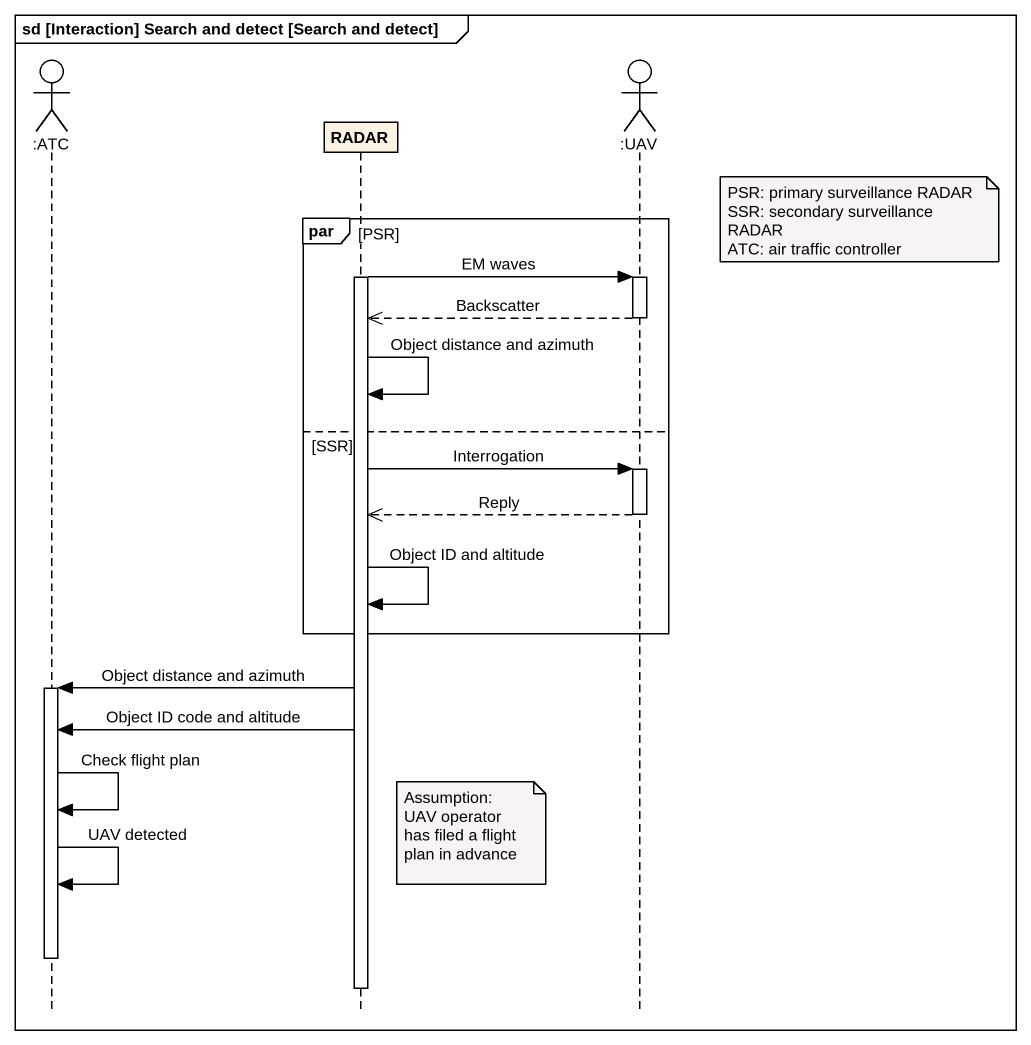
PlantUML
@startuml
mainframe sd [Interaction] Search and detect [Search and detect]
hide footbox
actor ":ATC" as ATC
participant RADAR
actor ":UAV" as UAV

par PSR
  note right of UAV
    PSR: primary surveillance RADAR
    SSR: secondary surveillance RADAR
    ATC: air traffic controller
  end note
  activate RADAR
  RADAR -> UAV : EM waves
  activate UAV
  UAV -->> RADAR : Backscatter
  deactivate UAV
  RADAR -> RADAR : Object distance and azimuth
else SSR
  RADAR -> UAV : Interrogation
  activate UAV
  UAV -->> RADAR : Reply
  deactivate UAV
  RADAR -> RADAR : Object ID and altitude
end
RADAR -> ATC : Object distance and azimuth
activate ATC
RADAR -> ATC : Object ID code and altitude
ATC -> ATC : Check flight plan
note right of RADAR
  Assumption:
  UAV operator has filed a flight plan in advance
end note
ATC -> ATC : UAV detected
deactivate ATC
deactivate RADAR
@enduml
